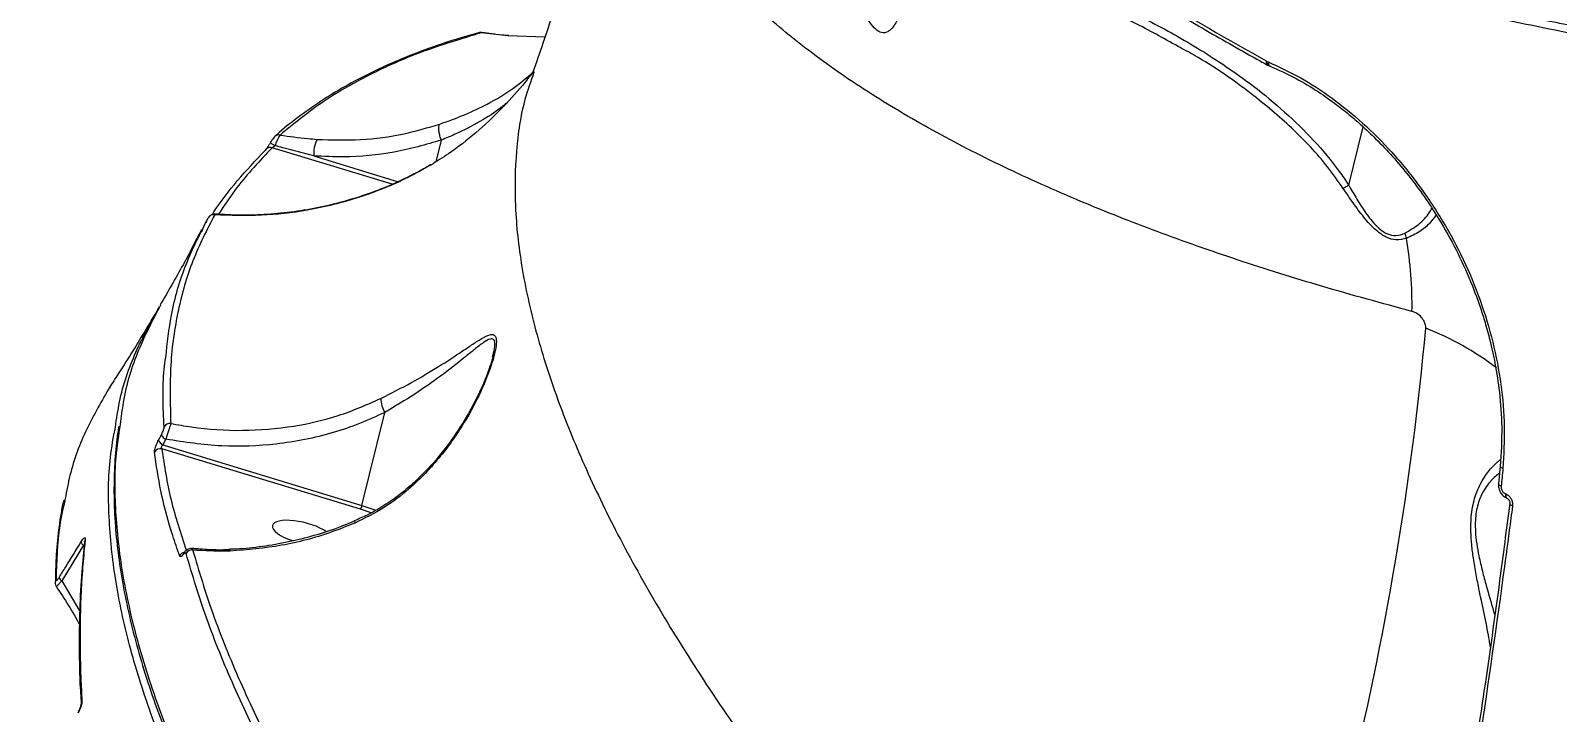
# Model space of a CAD drawing. Header units: millimetres. Extents: x -7245 to 6306, y -6696 to 5973.
# Drawn here: x 2051.2 to 2284.6, y -2028.7 to -1924.4 of the extents above; entities that cross this region are included whole.
import ezdxf

# ---------------------------------------------------------------- set-up
doc = ezdxf.new("R2010")
doc.units = ezdxf.units.MM
for name, color, linetype in [('DIKOM_ОБЪЕКТ', 7, 'Continuous'), ('DIKOM_РАЗМЕР_ЗОНА', 7, 'Continuous'), ('DIKOM_РАЗМЕР_ОБЪЕКТА', 7, 'Continuous')]:
    doc.layers.add(name, color=color, linetype=linetype)
doc.styles.add('style1', font='arial.ttf', dxfattribs={"width": 0.8})
doc.dimstyles.new('1-50', dxfattribs={"dimtxt": 300, "dimasz": 200, "dimexe": 100, "dimexo": 0, "dimgap": 100, "dimtad": 1, "dimtxsty": 'style1', "dimcen": 200, "dimclrd": 7, "dimclre": 7, "dimclrt": 7, "dimadec": 1, "dimazin": 2, "dimtfac": 1, "dimtmove": 0, "dimatfit": 2, "dimfxl": 0, "dimlwd": 25, "dimlwe": 18, "dimarcsym": 0})

# ---------------------------------------------------------------- blocks, each defined once
blk = doc.blocks.new('*D10')
at = {"layer": 'Defpoints', "color": 0, "transparency": 16777216}
for p in [(-4365.71, 2792.53), (4306.16, 475.6), (4306.16, -5965.27)]:
    blk.add_point(p, dxfattribs=at)
at = {"layer": 'DIKOM_РАЗМЕР_ОБЪЕКТА', "color": 7, "lineweight": 18, "transparency": 16777216}
for p, q in [((-4365.71, 2792.53), (-4365.71, -6065.27)), ((4306.16, 475.6), (4306.16, -6065.27))]:
    blk.add_line(p, q, dxfattribs=at)
at = {"layer": 'DIKOM_РАЗМЕР_ОБЪЕКТА', "color": 7, "lineweight": 25, "transparency": 16777216}
blk.add_line((-4165.71, -5965.27), (4106.16, -5965.27), dxfattribs=at)
at = {"layer": 'DIKOM_РАЗМЕР_ОБЪЕКТА', "color": 7, "transparency": 16777216}
for points in [[(-4165.71, -5931.93), (-4165.71, -5998.6), (-4365.71, -5965.27)], [(4106.16, -5931.93), (4106.16, -5998.6), (4306.16, -5965.27)]]:
    blk.add_solid(points, dxfattribs=at)
at = {"layer": 'DIKOM_РАЗМЕР_ОБЪЕКТА', "color": 7, "transparency": 16777216, "insert": (-85.78, -5712.1), "char_height": 300, "attachment_point": 5, "style": 'style1'}
blk.add_mtext('8650', dxfattribs=at)
blk = doc.blocks.new('*D12')
at = {"layer": 'Defpoints', "color": 0, "transparency": 16777216}
for p in [(-5865.71, 123.34), (6306.18, -91.92), (6306.18, -6596.14)]:
    blk.add_point(p, dxfattribs=at)
at = {"layer": 'DIKOM_РАЗМЕР_ЗОНА', "color": 7, "lineweight": 18, "transparency": 16777216}
for p, q in [((-5865.71, 123.34), (-5865.71, -6696.14)), ((6306.18, -91.92), (6306.18, -6696.14))]:
    blk.add_line(p, q, dxfattribs=at)
at = {"layer": 'DIKOM_РАЗМЕР_ЗОНА', "color": 7, "lineweight": 25, "transparency": 16777216}
blk.add_line((-5665.71, -6596.14), (6106.18, -6596.14), dxfattribs=at)
at = {"layer": 'DIKOM_РАЗМЕР_ЗОНА', "color": 7, "transparency": 16777216}
for points in [[(-5665.71, -6562.81), (-5665.71, -6629.48), (-5865.71, -6596.14)], [(6106.18, -6562.81), (6106.18, -6629.48), (6306.18, -6596.14)]]:
    blk.add_solid(points, dxfattribs=at)
at = {"layer": 'DIKOM_РАЗМЕР_ЗОНА', "color": 7, "transparency": 16777216, "insert": (-71.19, -6342.97), "char_height": 300, "attachment_point": 5, "style": 'style1'}
blk.add_mtext('12150', dxfattribs=at)

msp = doc.modelspace()

# ---------------------------------------------------------------- linework, layer by layer
at = {"layer": 'DIKOM_ОБЪЕКТ', "color": 7, "linetype": 'Continuous', "lineweight": 15}
for p, q in [((2124.169, -1925.196), (2120.114, -1924.76)), ((2122.198, -1924.985), (2120.177, -1924.711)), ((2124.306, -1925.158), (2122.779, -1925.047)), ((2129.828, -1925.444), (2124.169, -1925.196)), ((2240.107, -1929.067), (2240.142, -1929.086)), ((2240.142, -1929.086), (2240.401, -1929.215)), ((2240.308, -1929.682), (2240.334, -1929.697)), ((2128.198, -1930.732), (2128.166, -1930.829)), ((2252.695, -1948.047), (2254.894, -1939.118)), ((2113.208, -1944.465), (2114.019, -1941.172)), ((2106.5, -1947.92), (2088.154, -1942.33)), ((2094.511, -1943.592), (2107.407, -1947.521)), ((2077.251, -1955.272), (2077.603, -1954.69)), ((2078.094, -1953.627), (2078.013, -1953.781)), ((2121.836, -1974.278), (2121.958, -1973.811)), ((2101.871, -1997.009), (2105.371, -1982.797)), ((2070.781, -1987.043), (2071.227, -1986.213)), ((2101.643, -1997.615), (2071.286, -1988.365)), ((2071.895, -1986.908), (2071.448, -1987.74)), ((2071.448, -1987.74), (2101.871, -1997.009)), ((2275.863, -1991.032), (2275.605, -1993.743)), ((2276.687, -1995.249), (2276.709, -1995.258)), ((2103.274, -1998.147), (2101.643, -1997.615)), ((2101.871, -1997.009), (2104.016, -1997.723)), ((2059.319, -2003.121), (2055.972, -2008.551)), ((2081.649, -2003.802), (2081.653, -2003.802)), ((2055.972, -2008.551), (2058.721, -2013.157))]:
    msp.add_line(p, q, dxfattribs=at)
at = {"layer": 'DIKOM_ОБЪЕКТ', "color": 7, "linetype": 'Continuous', "lineweight": 15, "flags": 128}
for points in [[(2088.581, -1942.011), (2088.421, -1941.92), (2088.27, -1941.836), (2088.135, -1941.762), (2088.02, -1941.702), (2087.93, -1941.657), (2087.868, -1941.629), (2087.836, -1941.62), (2087.835, -1941.628)], [(2087.222, -1942.532), (2087.155, -1942.609), (2087.071, -1942.739)], [(2276.266, -1991.359), (2276.235, -1991.699), (2276.203, -1992.038), (2276.171, -1992.377), (2276.139, -1992.716), (2276.106, -1993.055), (2276.074, -1993.395), (2276.041, -1993.734), (2276.008, -1994.073)], [(2276.008, -1994.073), (2275.882, -1994.023), (2275.776, -1993.967), (2275.694, -1993.909), (2275.638, -1993.848), (2275.609, -1993.786), (2275.605, -1993.743)], [(2276.687, -1995.249), (2276.677, -1995.405), (2276.684, -1995.55), (2276.709, -1995.678), (2276.752, -1995.786), (2276.81, -1995.872), (2276.882, -1995.932), (2276.924, -1995.952)], [(2276.709, -1995.258), (2276.698, -1995.414), (2276.706, -1995.558), (2276.731, -1995.686), (2276.773, -1995.795), (2276.831, -1995.88), (2276.904, -1995.94), (2276.95, -1995.962)], [(2276.924, -1995.952), (2276.966, -1995.964), (2276.989, -1995.968)], [(2277.326, -1996.77), (2277.326, -1996.767), (2277.327, -1996.755)], [(2277.731, -1997.119), (2277.589, -1997.056), (2277.474, -1996.986), (2277.39, -1996.913), (2277.34, -1996.839), (2277.326, -1996.77)], [(2100.775, -1999.493), (2100.774, -1999.565), (2100.806, -1999.714)], [(2100.782, -1999.484), (2100.776, -1999.491), (2100.775, -1999.493)]]:
    msp.add_lwpolyline(points, dxfattribs=at)
at = {"layer": 'DIKOM_ОБЪЕКТ', "color": 7, "linetype": 'Continuous', "lineweight": 15}
for centre, radius, start, end in [((2119.898, -1925.569), 0.837, 75.05326, 104.56221), ((2240.661, -1929.227), 0.576, 163.80918, 231.62915), ((2240.677, -1929.255), 0.56, 162.48489, 231.24443), ((2089.176, -1941.282), 0.915, 78.17241, 131.05522), ((2099.527, -1943.24), 5.028, 154.14823, 184.00744), ((2087.85, -1943.177), 0.9, 70.25833, 134.22132), ((2079.201, -1953.511), 0.942, 79.71028, 151.46643), ((2078.013, -1955.677), 0.862, 129.244, 149.91255), ((2263.764, -1955.007), 2.525, 189.07687, 207.81929), ((2201.488, -1966.298), 60.889, 359.00176, 9.56001), ((1785.536, -1925.673), 480.993, 337.61085, 354.71944), ((2249.648, -2008.921), 41.71, 52.10639, 69.15897), ((2108.381, -1980.8), 3.612, 177.81282, 213.55924), ((2072.537, -1985.513), 1.03, 84.136, 150.91762), ((2071.074, -1989.381), 1.038, 78.21987, 150.97096), ((2071.909, -1986.631), 1.2, 200.03152, 247.43532), ((2072.349, -1985.803), 1.195, 200.09175, 247.67343), ((2099.727, -1996.55), 2.193, 330.94244, 347.90592), ((2060.238, -2002.654), 0.783, 146.78723, 174.76885), ((2059.817, -2002.309), 0.953, 199.42428, 238.4847), ((2074.942, -2005.223), 1.064, 101.03704, 152.21529), ((2075.016, -2004.531), 0.441, 143.19399, 177.72317), ((2075.925, -2004.908), 1.08, 86.732, 150.75737), ((2081.471, -2003.984), 0.258, 354.50081, 45.04083), ((2055.862, -2008.841), 0.872, 147.20309, 180.35557), ((2056.49, -2007.743), 0.96, 198.29399, 237.33648), ((2059.673, -2027.304), 0.742, 144.27378, 183.47361)]:
    msp.add_arc(centre, radius, start, end, dxfattribs=at)
for start_param, end_param in [(3.1529477, 4.4867781), (0.7089965, 3.1529477)]:
    msp.add_ellipse((2092.739, -2001.204), major_axis=(4.535, -1.115), ratio=0.3407224, start_param=start_param, end_param=end_param, dxfattribs=at)
for points, knots in [([(2291.045, -1925.732), (2287.293, -1924.987), (2277.184, -1922.98), (2261.337, -1919.384), (2243.762, -1914.867), (2226.904, -1909.934), (2210.843, -1904.592), (2195.656, -1898.849), (2181.678, -1892.832), (2168.929, -1886.568), (2157.401, -1880.088), (2146.905, -1873.288), (2137.523, -1866.177), (2129.327, -1858.772), (2122.446, -1851.24), (2117.064, -1843.594), (2113.923, -1838.391), (2112.922, -1835.688), (2112.888, -1835.594)], [0, 0, 0, 0, 0.0398747, 0.1074223, 0.1750223, 0.2425698, 0.3120802, 0.3816463, 0.4511557, 0.5187036, 0.5863039, 0.653851, 0.7233608, 0.7929278, 0.8624366, 0.9299843, 0.9975828, 1, 1, 1, 1]), ([(2187.884, -1893.634), (2190.605, -1894.787), (2197.936, -1897.893), (2210.73, -1902.696), (2226.46, -1907.944), (2243.288, -1912.889), (2261.183, -1917.504), (2280.113, -1921.765), (2299.659, -1925.579), (2319.739, -1928.94), (2340.263, -1931.86), (2361.565, -1934.383), (2383.603, -1936.484), (2406.317, -1938.146), (2429.206, -1939.332), (2452.189, -1940.048), (2475.181, -1940.312), (2498.558, -1940.13), (2522.254, -1939.48), (2546.191, -1938.355), (2569.843, -1936.779), (2593.136, -1934.769), (2616.005, -1932.349), (2638.821, -1929.48), (2661.503, -1926.152), (2683.965, -1922.367), (2705.714, -1918.209), (2726.691, -1913.697), (2746.858, -1908.866), (2766.541, -1903.634), (2785.652, -1898.005), (2804.106, -1891.987), (2820.762, -1885.978), (2835.721, -1880.05), (2849.112, -1874.26), (2861.799, -1868.263), (2873.737, -1862.075), (2884.802, -1855.76), (2894.94, -1849.354), (2903.251, -1843.555), (2907.978, -1839.85), (2909.902, -1838.341)], [0, 0, 0, 0, 0.0156521, 0.0421679, 0.0687046, 0.0952203, 0.1225064, 0.1498146, 0.1771008, 0.2036167, 0.230153, 0.2566689, 0.283955, 0.3112633, 0.3385494, 0.3650651, 0.3916015, 0.4181173, 0.4454034, 0.4727117, 0.4999978, 0.5265136, 0.5530499, 0.5795657, 0.6068518, 0.6341602, 0.6614461, 0.6879621, 0.7144983, 0.7410143, 0.7683, 0.7956083, 0.8228942, 0.8459725, 0.8690777, 0.8921829, 0.9155068, 0.9388307, 0.961564, 0.984349, 1, 1, 1, 1]), ([(2140.779, -1881.638), (2140.397, -1883.832), (2139.452, -1889.266), (2137.586, -1897.869), (2135.237, -1907.452), (2132.552, -1916.952), (2130.142, -1924.728), (2128.513, -1929.303), (2127.991, -1930.769)], [0, 0, 0, 0, 0.1315869, 0.3258761, 0.520239, 0.7145024, 0.9085425, 1, 1, 1, 1]), ([(2262.367, -1967.359), (2257.776, -1966.109), (2248.593, -1963.608), (2235.634, -1959.524), (2223.311, -1955.199), (2211.314, -1950.456), (2199.8, -1945.294), (2188.914, -1939.697), (2178.974, -1933.789), (2170.058, -1927.577), (2162.231, -1921.07), (2155.737, -1914.477), (2150.535, -1907.827), (2146.538, -1901.154), (2143.682, -1894.266), (2142.008, -1887.907), (2141.826, -1883.781), (2141.752, -1882.082)], [0, 0, 0, 0, 0.0626722, 0.1253442, 0.1886406, 0.2519371, 0.3219098, 0.3919357, 0.4619083, 0.5339426, 0.6060365, 0.6780709, 0.7458413, 0.8136638, 0.8814346, 0.9511598, 1, 1, 1, 1]), ([(2188.322, -1894.307), (2189.28, -1894.727), (2192.502, -1896.139), (2198.257, -1898.464), (2205.557, -1901.277), (2213.092, -1903.995), (2220.825, -1906.62), (2228.763, -1909.152), (2236.906, -1911.591), (2245.259, -1913.939), (2253.822, -1916.197), (2262.599, -1918.367), (2271.591, -1920.447), (2280.802, -1922.438), (2290.236, -1924.342), (2299.883, -1926.156), (2309.71, -1927.874), (2319.678, -1929.489), (2329.76, -1930.995), (2339.953, -1932.394), (2350.26, -1933.686), (2360.685, -1934.872), (2371.231, -1935.952), (2381.899, -1936.928), (2392.699, -1937.791), (2401.052, -1938.395), (2405.833, -1938.675), (2406.94, -1938.74)], [0, 0, 0, 0, 0.0180259, 0.0606416, 0.1032642, 0.1456531, 0.1878463, 0.2298906, 0.271835, 0.3137261, 0.3556143, 0.3975352, 0.4395324, 0.4816529, 0.5239444, 0.5664547, 0.6090534, 0.651481, 0.6936991, 0.7357549, 0.7776978, 0.8195754, 0.8614351, 0.9033212, 0.9452698, 0.9873285, 1, 1, 1, 1]), ([(2195.834, -1901.953), (2196.24, -1902.228), (2198.271, -1903.605), (2203.636, -1907.177), (2212.168, -1912.648), (2224.718, -1920.343), (2234.298, -1925.774), (2240.107, -1929.067)], [0, 0, 0, 0, 0.0299916, 0.1499536, 0.390071, 0.6301885, 1, 1, 1, 1]), ([(2196.087, -1902.541), (2196.756, -1903.002), (2199.804, -1905.1), (2205.457, -1908.806), (2213.039, -1913.648), (2220.831, -1918.439), (2228.831, -1923.183), (2235.32, -1926.931), (2239.215, -1929.082), (2240.301, -1929.682)], [0, 0, 0, 0, 0.0500611, 0.2279648, 0.4049271, 0.581155, 0.7568381, 0.9321713, 1, 1, 1, 1]), ([(2179.878, -1907.373), (2180.187, -1907.686), (2181.256, -1908.77), (2182.726, -1910.978), (2184.111, -1913.982), (2184.715, -1917.285), (2184.547, -1920.488), (2183.815, -1922.776), (2182.944, -1924.067), (2182.246, -1924.674), (2181.398, -1924.859), (2180.419, -1924.33), (2179.312, -1922.969), (2178.117, -1920.764), (2176.817, -1918.025), (2175.333, -1914.871), (2173.61, -1911.37), (2172.228, -1908.922), (2171.532, -1907.69)], [0, 0, 0, 0, 0.0282264, 0.0975061, 0.1967265, 0.2986628, 0.4033258, 0.510107, 0.5481896, 0.5867512, 0.6290894, 0.6639369, 0.6988344, 0.7504479, 0.8031233, 0.8569711, 0.9279809, 1, 1, 1, 1]), ([(2195.682, -1912.929), (2197.389, -1913.399), (2202.019, -1914.677), (2209.472, -1917.237), (2217.944, -1920.773), (2226.147, -1924.945), (2232.857, -1929.072), (2238.433, -1933.08), (2242.972, -1936.812), (2247.404, -1941.145), (2250.607, -1944.956), (2252.223, -1947.349), (2252.695, -1948.047)], [0, 0, 0, 0, 0.0783348, 0.2125934, 0.3472675, 0.4817941, 0.615852, 0.6916661, 0.7820751, 0.8726213, 0.9628156, 1, 1, 1, 1]), ([(2226.627, -1926.856), (2224.4, -1925.603), (2219.125, -1922.635), (2211.066, -1919.244), (2202.733, -1916.221), (2197.562, -1914.784), (2194.976, -1914.065)], [0, 0, 0, 0, 0.222474, 0.5269176, 0.763456, 1, 1, 1, 1]), ([(2119.717, -1924.785), (2118.748, -1925.047), (2116.095, -1925.764), (2112.027, -1927.139), (2107.499, -1928.889), (2103.242, -1930.825), (2099.247, -1932.935), (2095.505, -1935.219), (2092.046, -1937.697), (2089.753, -1939.492), (2088.691, -1940.504), (2088.614, -1940.578)], [0, 0, 0, 0, 0.0755393, 0.2067617, 0.3378644, 0.4685747, 0.5987926, 0.7289073, 0.859266, 0.9897503, 1, 1, 1, 1]), ([(2120.114, -1924.76), (2117.041, -1925.687), (2110.893, -1927.541), (2102.795, -1931.168), (2095.471, -1935.361), (2091.4, -1938.711), (2089.364, -1940.386)], [0, 0, 0, 0, 0.2486147, 0.4972307, 0.748615, 1, 1, 1, 1]), ([(2120.174, -1924.735), (2120.104, -1924.725), (2119.935, -1924.699), (2119.78, -1924.74), (2119.69, -1924.763)], [0, 0, 0, 0, 0.4144335, 1, 1, 1, 1]), ([(2120.173, -1924.739), (2120.17, -1924.733), (2120.161, -1924.714), (2120.134, -1924.741), (2120.114, -1924.76)], [0, 0, 0, 0, 0.2900863, 1, 1, 1, 1]), ([(2292.262, -1925.789), (2292.355, -1928.014), (2292.622, -1934.474), (2292.823, -1945.167), (2292.764, -1957.863), (2292.385, -1970.546), (2291.692, -1983.21), (2290.685, -1995.846), (2289.364, -2008.45), (2287.73, -2021.012), (2285.783, -2033.528), (2283.526, -2045.989), (2280.958, -2058.39), (2278.082, -2070.723), (2274.898, -2082.982), (2271.41, -2095.16), (2267.617, -2107.25), (2263.524, -2119.247), (2259.132, -2131.142), (2254.442, -2142.93), (2249.459, -2154.605), (2244.184, -2166.16), (2238.622, -2177.589), (2232.77, -2188.884), (2227.638, -2198.244), (2224.42, -2203.817), (2223.326, -2205.712)], [0, 0, 0, 0, 0.0228187, 0.0662174, 0.1096181, 0.1530185, 0.19642, 0.2398199, 0.2832215, 0.3266219, 0.3700228, 0.4134234, 0.4568244, 0.5002255, 0.5436253, 0.5870281, 0.6304278, 0.6738292, 0.7172291, 0.7606304, 0.8040318, 0.8474322, 0.8908334, 0.9342341, 0.9776334, 1, 1, 1, 1]), ([(2251.824, -1948.492), (2251.059, -1947.407), (2248.745, -1944.13), (2244.092, -1939.212), (2237.25, -1933.517), (2231.379, -1929.375), (2227.463, -1927.299), (2226.627, -1926.856)], [0, 0, 0, 0, 0.1193382, 0.3606504, 0.6023335, 0.9151069, 1, 1, 1, 1]), ([(2240.233, -1929.636), (2240.307, -1929.682), (2240.479, -1929.79), (2240.671, -1929.845), (2240.78, -1929.877)], [0, 0, 0, 0, 0.4295125, 1, 1, 1, 1]), ([(2240.401, -1929.215), (2242.038, -1929.963), (2245.312, -1931.457), (2250.171, -1934.642), (2254.875, -1938.462), (2259.333, -1942.93), (2263.45, -1947.959), (2267.132, -1953.473), (2270.303, -1959.384), (2272.889, -1965.603), (2274.829, -1972.018), (2276.065, -1978.52), (2276.633, -1985.027), (2276.388, -1989.248), (2276.266, -1991.359)], [0, 0, 0, 0, 0.0836184, 0.1671644, 0.2504161, 0.3338534, 0.4173023, 0.5004905, 0.5837395, 0.6671414, 0.7504613, 0.8333984, 0.9166305, 1, 1, 1, 1]), ([(2240.401, -1929.215), (2240.403, -1929.306), (2240.408, -1929.494), (2240.485, -1929.704), (2240.575, -1929.78), (2240.612, -1929.811)], [0, 0, 0, 0, 0.3583002, 0.7351061, 1, 1, 1, 1]), ([(2240.603, -1929.818), (2241.951, -1930.422), (2244.45, -1931.541), (2247.877, -1933.616), (2250.659, -1935.57), (2252.878, -1937.333), (2254.758, -1938.968), (2257.709, -1941.748), (2261.692, -1946.149), (2265.766, -1951.89), (2268.857, -1957.306), (2271.088, -1962.05), (2272.583, -1965.989), (2273.597, -1969.185), (2274.369, -1972.003), (2275.156, -1975.565), (2275.823, -1980.008), (2276.211, -1985.324), (2275.988, -1989.062), (2275.868, -1991.078)], [0, 0, 0, 0, 0.0700914, 0.1299172, 0.1789135, 0.2174748, 0.249555, 0.282181, 0.3829618, 0.4841509, 0.5522251, 0.6193401, 0.6817652, 0.7110186, 0.7462551, 0.7926589, 0.8501672, 0.9192041, 1, 1, 1, 1]), ([(2240.612, -1929.811), (2240.625, -1929.828), (2240.656, -1929.865), (2240.7, -1929.872), (2240.725, -1929.876)], [0, 0, 0, 0, 0.4507395, 1, 1, 1, 1]), ([(2127.96, -1930.823), (2127.453, -1931.479), (2125.974, -1933.392), (2123.087, -1936.561), (2119.325, -1940.108), (2115.702, -1942.938), (2113.301, -1944.423), (2112.399, -1944.981)], [0, 0, 0, 0, 0.1239887, 0.3612056, 0.6039525, 0.8512135, 1, 1, 1, 1]), ([(2113.772, -1938.714), (2115.057, -1938.252), (2117.666, -1937.315), (2121.454, -1935.495), (2125.059, -1933.321), (2127.018, -1931.629), (2127.977, -1930.8)], [0, 0, 0, 0, 0.2104175, 0.4272954, 0.7194202, 1, 1, 1, 1]), ([(2128.166, -1930.829), (2127.673, -1932.189), (2126.322, -1935.918), (2125.338, -1942.741), (2125.135, -1951.255), (2126.133, -1960.455), (2128.234, -1970.073), (2131.369, -1980.005), (2135.436, -1990.172), (2140.536, -2000.85), (2146.693, -2012.017), (2153.91, -2023.645), (2161.978, -2035.4), (2170.826, -2047.228), (2180.373, -2059.078), (2190.818, -2071.209), (2202.182, -2083.589), (2214.381, -2096.181), (2223.144, -2104.625), (2227.524, -2108.845)], [0, 0, 0, 0, 0.0356825, 0.0978168, 0.1599511, 0.2229776, 0.2860051, 0.3452, 0.4044429, 0.4636397, 0.5245617, 0.5855324, 0.6464551, 0.7045807, 0.7627482, 0.8208745, 0.8805673, 0.9403059, 1, 1, 1, 1]), ([(2128.075, -1930.637), (2128.077, -1930.633), (2128.089, -1930.6), (2128.017, -1930.755), (2127.981, -1930.799), (2127.962, -1930.824)], [0, 0, 0, 0, 0.0545697, 0.4772334, 1, 1, 1, 1]), ([(2123.957, -1935.504), (2123.683, -1935.743), (2122.544, -1936.739), (2119.921, -1938.348), (2116.808, -1940.005), (2114.738, -1940.862), (2114.019, -1941.165), (2114.018, -1941.165)], [0, 0, 0, 0, 0.1110944, 0.4625628, 0.8219407, 0.9998129, 1, 1, 1, 1]), ([(2095.002, -1941.048), (2097.225, -1941.118), (2101.712, -1941.261), (2108.033, -1940.415), (2111.962, -1939.25), (2113.772, -1938.714)], [0, 0, 0, 0, 0.3460043, 0.6987416, 1, 1, 1, 1]), ([(2114.018, -1941.165), (2113.939, -1940.955), (2113.78, -1940.535), (2113.635, -1939.89), (2113.582, -1939.325), (2113.628, -1938.943), (2113.71, -1938.774), (2113.761, -1938.724), (2113.772, -1938.714)], [0, 0, 0, 0, 0.2045936, 0.4091303, 0.6138074, 0.8184263, 0.9603451, 1, 1, 1, 1]), ([(2087.785, -1941.694), (2087.743, -1941.767), (2087.624, -1941.968), (2087.446, -1942.237), (2087.304, -1942.436), (2087.226, -1942.528), (2087.224, -1942.531), (2087.223, -1942.532)], [0, 0, 0, 0, 0.1700443, 0.4753843, 0.7247896, 0.8881868, 1, 1, 1, 1]), ([(2088.573, -1940.594), (2088.531, -1940.635), (2088.402, -1940.76), (2088.224, -1941), (2088.008, -1941.321), (2087.877, -1941.548), (2087.834, -1941.623)], [0, 0, 0, 0, 0.1552122, 0.4656154, 0.8252082, 1, 1, 1, 1]), ([(2089.364, -1940.386), (2089.309, -1940.461), (2089.198, -1940.611), (2088.969, -1941.07), (2088.756, -1941.561), (2088.628, -1941.891), (2088.581, -1942.011)], [0, 0, 0, 0, 0.2784055, 0.5566823, 0.8378702, 1, 1, 1, 1]), ([(2089.364, -1940.386), (2090.771, -1940.592), (2092.655, -1940.868), (2094.528, -1941.012), (2095.002, -1941.048)], [0, 0, 0, 0, 0.746823, 1, 1, 1, 1]), ([(2114.019, -1941.172), (2111.628, -1941.857), (2106.788, -1943.243), (2100.159, -1943.845), (2096.033, -1943.66), (2094.511, -1943.592)], [0, 0, 0, 0, 0.3814234, 0.7719486, 1, 1, 1, 1]), ([(2114.018, -1941.165), (2114.019, -1941.166), (2114.019, -1941.169), (2114.019, -1941.171), (2114.019, -1941.172)], [0, 0, 0, 0, 0.5326521, 1, 1, 1, 1]), ([(2079.005, -1952.522), (2079.085, -1952.398), (2080.224, -1950.632), (2082.766, -1947.322), (2085.636, -1944.267), (2087.071, -1942.739)], [0, 0, 0, 0, 0.0364786, 0.5178861, 1, 1, 1, 1]), ([(2088.154, -1942.33), (2086.256, -1944.33), (2083.147, -1947.607), (2080.851, -1951.134), (2079.957, -1952.508)], [0, 0, 0, 0, 0.6104489, 1, 1, 1, 1]), ([(2088.581, -1942.011), (2088.561, -1942.028), (2088.489, -1942.085), (2088.369, -1942.176), (2088.237, -1942.273), (2088.181, -1942.311), (2088.154, -1942.33)], [0, 0, 0, 0, 0.1262738, 0.4363787, 0.7260623, 1, 1, 1, 1]), ([(2094.511, -1943.592), (2092.94, -1943.184), (2090.962, -1942.67), (2088.988, -1942.124), (2088.581, -1942.011)], [0, 0, 0, 0, 0.7939485, 1, 1, 1, 1]), ([(2109.816, -1946.341), (2108.894, -1946.808), (2106.778, -1947.88), (2103.307, -1949.253), (2099.455, -1950.505), (2095.506, -1951.471), (2091.49, -1952.164), (2087.432, -1952.568), (2083.373, -1952.707), (2080.688, -1952.557), (2079.357, -1952.483)], [0, 0, 0, 0, 0.0989102, 0.2266932, 0.355187, 0.4842261, 0.6129515, 0.742492, 0.8723691, 1, 1, 1, 1]), ([(2112.399, -1944.981), (2111.24, -1945.627), (2107.759, -1947.57), (2101.468, -1950.091), (2093.909, -1951.963), (2086.457, -1952.845), (2081.746, -1952.672), (2079.369, -1952.584)], [0, 0, 0, 0, 0.1161155, 0.3488629, 0.5873468, 0.7918636, 1, 1, 1, 1]), ([(2112.397, -1944.909), (2111.809, -1945.272), (2110.973, -1945.789), (2110.081, -1946.214), (2109.816, -1946.341)], [0, 0, 0, 0, 0.7027885, 1, 1, 1, 1]), ([(2251.824, -1948.492), (2251.843, -1948.484), (2251.953, -1948.441), (2252.22, -1948.319), (2252.524, -1948.148), (2252.691, -1948.054)], [0, 0, 0, 0, 0.0844875, 0.5005618, 1, 1, 1, 1]), ([(2261.531, -1956.185), (2261.014, -1956.312), (2260.073, -1956.541), (2258.445, -1956.114), (2256.71, -1954.922), (2255.011, -1953.022), (2253.352, -1950.759), (2252.337, -1949.252), (2251.824, -1948.492)], [0, 0, 0, 0, 0.1672595, 0.3043351, 0.441681, 0.6370273, 0.8167305, 1, 1, 1, 1]), ([(2252.695, -1948.047), (2252.695, -1948.049), (2252.694, -1948.051), (2252.692, -1948.053), (2252.691, -1948.054), (2252.691, -1948.054)], [0, 0, 0, 0, 0.4626431, 0.8271156, 1, 1, 1, 1]), ([(2252.691, -1948.054), (2252.691, -1948.056), (2252.786, -1948.222), (2253.309, -1949.11), (2254.265, -1950.74), (2255.667, -1952.85), (2257.116, -1954.59), (2258.609, -1955.606), (2260.026, -1955.869), (2260.826, -1955.571), (2261.271, -1955.405)], [0, 0, 0, 0, 0.0002775, 0.0414498, 0.2242925, 0.4065662, 0.5849875, 0.7124843, 0.8404601, 1, 1, 1, 1]), ([(2071.882, -1974.408), (2072.121, -1972.225), (2072.669, -1967.221), (2074.785, -1960.063), (2077.177, -1955.395), (2078.374, -1953.061)], [0, 0, 0, 0, 0.279072, 0.6395358, 1, 1, 1, 1]), ([(2079.369, -1952.584), (2078.18, -1954.882), (2075.801, -1959.476), (2073.629, -1967.191), (2072.411, -1975.454), (2072.565, -1981.477), (2072.642, -1984.488)], [0, 0, 0, 0, 0.2484775, 0.4969512, 0.7484765, 1, 1, 1, 1]), ([(2079.358, -1952.493), (2079.324, -1952.487), (2079.202, -1952.466), (2079.001, -1952.514), (2078.791, -1952.603), (2078.636, -1952.715), (2078.533, -1952.82), (2078.472, -1952.901), (2078.441, -1952.947), (2078.415, -1952.988), (2078.398, -1953.017), (2078.379, -1953.051), (2078.373, -1953.062)], [0, 0, 0, 0, 0.0745201, 0.2686466, 0.4326252, 0.5698912, 0.6792925, 0.7539483, 0.7997145, 0.8489692, 0.953747, 1, 1, 1, 1]), ([(2079.356, -1952.508), (2079.364, -1952.501), (2079.38, -1952.485), (2079.373, -1952.549), (2079.369, -1952.584)], [0, 0, 0, 0, 0.439765, 1, 1, 1, 1]), ([(2261.271, -1955.405), (2262.008, -1954.964), (2263.484, -1954.08), (2264.81, -1952.682), (2265.267, -1951.845), (2265.387, -1951.625)], [0, 0, 0, 0, 0.4239861, 0.8492171, 1, 1, 1, 1]), ([(2266.062, -1952.579), (2265.77, -1953.005), (2265.146, -1953.917), (2263.618, -1955.207), (2262.231, -1955.857), (2261.531, -1956.185)], [0, 0, 0, 0, 0.303571, 0.648835, 1, 1, 1, 1]), ([(2077.327, -1954.896), (2076.406, -1956.673), (2074.411, -1960.528), (2072.216, -1964.321), (2071.033, -1966.364)], [0, 0, 0, 0, 0.4612302, 1, 1, 1, 1]), ([(2077.275, -1955.23), (2077.269, -1955.24), (2077.25, -1955.273), (2077.244, -1955.281), (2077.261, -1955.256), (2077.287, -1955.22), (2077.334, -1955.16), (2077.383, -1955.119), (2077.411, -1955.096)], [0, 0, 0, 0, 0.1487111, 0.4885374, 0.6007836, 0.696515, 0.8294938, 1, 1, 1, 1]), ([(2064.182, -1985.068), (2064.37, -1983.766), (2064.959, -1979.693), (2067.115, -1973.485), (2069.655, -1968.919), (2070.921, -1966.642)], [0, 0, 0, 0, 0.1904745, 0.5964239, 1, 1, 1, 1]), ([(2071.079, -1966.389), (2069.898, -1968.658), (2067.47, -1973.32), (2065.536, -1979.484), (2065.059, -1983.507), (2064.925, -1984.64)], [0, 0, 0, 0, 0.4050544, 0.832435, 1, 1, 1, 1]), ([(2264.488, -1969.94), (2264.49, -1969.842), (2264.494, -1969.638), (2264.395, -1969.223), (2264.179, -1968.752), (2263.732, -1968.135), (2263.252, -1967.746), (2262.747, -1967.479), (2262.519, -1967.407), (2262.367, -1967.359)], [0, 0, 0, 0, 0.0766977, 0.1604993, 0.3173788, 0.4660599, 0.7625151, 0.8428364, 1, 1, 1, 1]), ([(2070.231, -1967.759), (2069.895, -1968.328), (2068.066, -1971.434), (2065.76, -1975.212), (2063.71, -1978.3), (2063.249, -1978.994)], [0, 0, 0, 0, 0.1482728, 0.8086203, 1, 1, 1, 1]), ([(2104.771, -1980.662), (2106.339, -1979.864), (2109.519, -1978.245), (2113.651, -1975.787), (2116.706, -1973.784), (2118.861, -1972.318), (2120.357, -1971.366), (2121.516, -1970.804), (2122.223, -1970.933), (2122.464, -1971.682), (2122.366, -1972.84), (2122.067, -1974.181), (2121.388, -1976.438), (2120.033, -1979.777), (2117.532, -1984.505), (2114.662, -1988.652), (2111.621, -1992.105), (2108.763, -1994.817), (2105.231, -1997.545), (2102.296, -1998.983), (2100.806, -1999.714)], [0, 0, 0, 0, 0.0820688, 0.1664739, 0.2508336, 0.2942473, 0.3376043, 0.3839932, 0.4157907, 0.442848, 0.4698371, 0.4939841, 0.5187287, 0.588617, 0.6603872, 0.7589168, 0.8097117, 0.8604931, 0.9291616, 1, 1, 1, 1]), ([(2121.958, -1973.811), (2122.006, -1973.641), (2122.178, -1973.022), (2122.219, -1972.203), (2122.035, -1971.526), (2121.427, -1971.504), (2120.424, -1972.112), (2119.093, -1973.141), (2117, -1974.862), (2114.049, -1977.177), (2110.013, -1980.027), (2106.929, -1981.867), (2105.371, -1982.797)], [0, 0, 0, 0, 0.0190627, 0.0694745, 0.1194625, 0.1798771, 0.2608686, 0.3528577, 0.4450232, 0.6356678, 0.8157914, 1, 1, 1, 1]), ([(2071.637, -1985.012), (2071.487, -1981.995), (2071.305, -1978.325), (2071.795, -1974.999), (2071.882, -1974.408)], [0, 0, 0, 0, 0.8221609, 1, 1, 1, 1]), ([(2121.984, -1973.82), (2121.967, -1973.907), (2121.895, -1974.28), (2121.64, -1975.166), (2121.188, -1976.514), (2120.486, -1978.305), (2119.486, -1980.5), (2118.132, -1983.046), (2116.439, -1985.786), (2114.492, -1988.498), (2112.286, -1991.12), (2110.043, -1993.378), (2107.682, -1995.401), (2105.275, -1997.068), (2102.93, -1998.418), (2101.383, -1999.08), (2100.728, -1999.36)], [0, 0, 0, 0, 0.0111596, 0.0479125, 0.0929299, 0.1494769, 0.2257586, 0.3099978, 0.4025935, 0.5046418, 0.5970301, 0.6948101, 0.774101, 0.8587559, 0.9402073, 1, 1, 1, 1]), ([(2063.362, -1978.87), (2062.117, -1981.002), (2059.627, -1985.265), (2057.433, -1991.034), (2056.738, -1994.793), (2056.517, -1995.989)], [0, 0, 0, 0, 0.4053362, 0.8106703, 1, 1, 1, 1]), ([(2072.642, -1984.488), (2073.695, -1984.678), (2077.329, -1985.335), (2083.669, -1985.732), (2091.213, -1985.097), (2098.367, -1983.467), (2102.622, -1981.604), (2104.771, -1980.662)], [0, 0, 0, 0, 0.0953074, 0.3289428, 0.5680087, 0.7817907, 1, 1, 1, 1]), ([(2105.371, -1982.797), (2104.088, -1983.393), (2101.523, -1984.585), (2097.426, -1985.959), (2093.167, -1987.012), (2087.517, -1987.882), (2080.377, -1988.193), (2074.745, -1987.34), (2071.895, -1986.908)], [0, 0, 0, 0, 0.1264027, 0.2528127, 0.3829789, 0.5131464, 0.7535735, 1, 1, 1, 1]), ([(2130.377, -2121.875), (2128.092, -2119.288), (2121.938, -2112.318), (2112.693, -2101.124), (2102.916, -2088.393), (2094.078, -2075.824), (2086.233, -2063.465), (2079.438, -2051.367), (2073.84, -2039.796), (2069.431, -2028.778), (2066.181, -2018.331), (2064.017, -2008.275), (2063.067, -1998.7), (2063.086, -1990.904), (2063.897, -1986.588), (2064.182, -1985.068)], [0, 0, 0, 0, 0.0479971, 0.1293075, 0.21068, 0.2919902, 0.3756629, 0.4594029, 0.5430744, 0.6243841, 0.7057573, 0.7870667, 0.8707388, 0.9544786, 1, 1, 1, 1]), ([(2064.711, -1984.894), (2064.605, -1985.551), (2064.273, -1987.587), (2064.015, -1991.149), (2063.926, -1995.567), (2064.132, -2000.117), (2064.614, -2004.789), (2065.376, -2009.587), (2066.417, -2014.512), (2067.737, -2019.562), (2069.336, -2024.743), (2071.216, -2030.052), (2073.377, -2035.494), (2075.818, -2041.062), (2078.528, -2046.735), (2081.498, -2052.493), (2084.721, -2058.319), (2088.195, -2064.212), (2091.919, -2070.176), (2095.895, -2076.21), (2100.124, -2082.319), (2104.606, -2088.502), (2109.343, -2094.764), (2114.336, -2101.101), (2119.588, -2107.524), (2125.097, -2114.023), (2130.847, -2120.585), (2136.816, -2127.179), (2142.984, -2133.787), (2149.344, -2140.398), (2155.899, -2147.02), (2162.651, -2153.654), (2169.602, -2160.3), (2176.753, -2166.964), (2184.108, -2173.643), (2191.664, -2180.343), (2199.437, -2187.063), (2206.236, -2192.832), (2210.511, -2196.353), (2212.063, -2197.631)], [0, 0, 0, 0, 0.0131984, 0.0409536, 0.0686178, 0.0962202, 0.1237885, 0.1513503, 0.1789282, 0.206543, 0.2342218, 0.2619915, 0.2898818, 0.3179206, 0.3460167, 0.3739824, 0.4018109, 0.4295329, 0.4571822, 0.4847871, 0.5123802, 0.5399898, 0.5676412, 0.5953634, 0.6231904, 0.6511509, 0.6792177, 0.7072119, 0.7350499, 0.7627723, 0.7904119, 0.8179996, 0.8455659, 0.8731444, 0.9007551, 0.9284296, 0.9561995, 0.984097, 1, 1, 1, 1]), ([(2064.925, -1984.64), (2064.664, -1986.282), (2063.965, -1990.681), (2064.095, -1998.486), (2065.199, -2008.047), (2067.543, -2018.272), (2071.081, -2029.105), (2075.755, -2040.318), (2081.515, -2051.86), (2088.299, -2063.677), (2096.215, -2075.965), (2105.286, -2088.697), (2115.508, -2101.842), (2126.183, -2114.546), (2137.109, -2126.733), (2148.104, -2138.344), (2159.803, -2150.092), (2172.187, -2161.943), (2185.118, -2173.77), (2198.53, -2185.516), (2210.899, -2195.941), (2218.958, -2202.465), (2222.24, -2205.122)], [0, 0, 0, 0, 0.0323273, 0.0865593, 0.1407502, 0.1965143, 0.2523252, 0.3080903, 0.3622806, 0.416513, 0.4707035, 0.5264677, 0.5822781, 0.6380434, 0.6852062, 0.7324239, 0.7796426, 0.8273085, 0.874973, 0.9214388, 0.968009, 1, 1, 1, 1]), ([(2071.227, -1986.213), (2071.267, -1986.135), (2071.352, -1985.97), (2071.471, -1985.691), (2071.569, -1985.41), (2071.632, -1985.164), (2071.635, -1985.063), (2071.637, -1985.012)], [0, 0, 0, 0, 0.1796334, 0.3801324, 0.5812177, 0.7907666, 1, 1, 1, 1]), ([(2072.642, -1984.488), (2072.612, -1984.592), (2072.552, -1984.798), (2072.395, -1985.32), (2072.208, -1985.925), (2072.034, -1986.478), (2071.932, -1986.792), (2071.895, -1986.908)], [0, 0, 0, 0, 0.2193804, 0.4388106, 0.6560482, 0.8733359, 1, 1, 1, 1]), ([(2070.166, -1988.877), (2070.165, -1988.801), (2070.165, -1988.648), (2070.259, -1988.269), (2070.41, -1987.835), (2070.593, -1987.407), (2070.722, -1987.158), (2070.781, -1987.043)], [0, 0, 0, 0, 0.2132392, 0.4264099, 0.6306882, 0.8290035, 1, 1, 1, 1]), ([(2071.448, -1987.74), (2071.41, -1987.772), (2071.343, -1987.828), (2071.278, -1987.916), (2071.232, -1988.001), (2071.209, -1988.064), (2071.196, -1988.15), (2071.199, -1988.207), (2071.224, -1988.293), (2071.258, -1988.332), (2071.286, -1988.365)], [0, 0, 0, 0, 0.1790243, 0.3190015, 0.369067, 0.5162992, 0.5566812, 0.7164079, 0.7655605, 1, 1, 1, 1]), ([(2071.286, -1988.365), (2071.667, -1990.95), (2072.416, -1996.036), (2074.169, -2001.301), (2075.03, -2003.891)], [0, 0, 0, 0, 0.5082403, 1, 1, 1, 1]), ([(2074.001, -2004.727), (2073.908, -2004.468), (2073.442, -2003.171), (2072.356, -1999.843), (2071.014, -1994.789), (2070.449, -1990.849), (2070.166, -1988.877)], [0, 0, 0, 0, 0.0480623, 0.240316, 0.6198812, 1, 1, 1, 1]), ([(2274.341, -2018.609), (2274.297, -2018.307), (2274.099, -2016.951), (2273.503, -2014.073), (2272.783, -2010.64), (2272.171, -2007.596), (2271.77, -2005.267), (2271.487, -2003.047), (2271.324, -2000.648), (2271.439, -1997.926), (2272.01, -1995.558), (2272.729, -1993.877), (2273.602, -1992.384), (2274.704, -1991.008), (2275.511, -1990.326), (2275.906, -1989.992)], [0, 0, 0, 0, 0.0363859, 0.1633869, 0.2903204, 0.3607628, 0.4311191, 0.4862493, 0.5412657, 0.6227032, 0.7043345, 0.7592282, 0.8142407, 0.9090966, 1, 1, 1, 1]), ([(2275.761, -1992.11), (2275.664, -1992.173), (2275.118, -1992.53), (2274.282, -1993.381), (2273.362, -1994.66), (2272.624, -1996.115), (2272.057, -1998.242), (2272.007, -2000.719), (2272.249, -2002.899), (2272.619, -2004.936), (2273.128, -2007.088), (2273.883, -2009.889), (2274.561, -2012.182), (2274.943, -2013.563), (2275.016, -2013.825)], [0, 0, 0, 0, 0.0262956, 0.1490231, 0.2162876, 0.2852208, 0.3836963, 0.4820341, 0.5493751, 0.6186999, 0.7079289, 0.7984648, 0.9618426, 1, 1, 1, 1]), ([(2276.266, -1991.359), (2276.184, -1991.326), (2276.019, -1991.259), (2275.891, -1991.156), (2275.884, -1991.096), (2275.881, -1991.077)], [0, 0, 0, 0, 0.4012713, 0.8027571, 1, 1, 1, 1]), ([(2275.617, -1993.746), (2275.611, -1993.964), (2275.597, -1994.435), (2275.895, -1995.13), (2276.344, -1995.673), (2276.73, -1995.842), (2276.882, -1995.909)], [0, 0, 0, 0, 0.2418443, 0.5223801, 0.8118352, 1, 1, 1, 1]), ([(2276.008, -1994.073), (2276.007, -1994.075), (2275.997, -1994.178), (2276.008, -1994.395), (2276.098, -1994.67), (2276.243, -1994.918), (2276.433, -1995.126), (2276.605, -1995.209), (2276.687, -1995.249)], [0, 0, 0, 0, 0.0044126, 0.2197952, 0.4354546, 0.5682916, 0.7938383, 1, 1, 1, 1]), ([(2276.709, -1995.258), (2276.793, -1995.296), (2277.009, -1995.395), (2277.326, -1995.685), (2277.595, -1996.12), (2277.752, -1996.625), (2277.738, -1996.954), (2277.731, -1997.119)], [0, 0, 0, 0, 0.1342798, 0.3469897, 0.5633086, 0.7817983, 1, 1, 1, 1]), ([(2056.282, -1996.226), (2056.246, -1996.375), (2055.889, -1997.84), (2055.481, -2000.768), (2055.066, -2004.756), (2055.031, -2007.452), (2055.014, -2008.674)], [0, 0, 0, 0, 0.0381493, 0.3771822, 0.7178163, 1, 1, 1, 1]), ([(2056.517, -1995.989), (2056.203, -1997.354), (2055.305, -2001.253), (2055.198, -2005.565), (2055.129, -2008.369)], [0, 0, 0, 0, 0.3498295, 1, 1, 1, 1]), ([(2277.305, -1996.767), (2276.798, -2000.68), (2275.564, -2010.203), (2273.883, -2022.159), (2272.658, -2030.22), (2272.294, -2032.618)], [0, 0, 0, 0, 0.3289101, 0.8004029, 1, 1, 1, 1]), ([(2277.731, -1997.119), (2277.651, -1997.734), (2277.251, -2000.809), (2275.675, -2012.716), (2274.018, -2024.075), (2272.722, -2032.956)], [0, 0, 0, 0, 0.051715, 0.2585549, 1, 1, 1, 1]), ([(2276.915, -1995.948), (2276.923, -1995.952), (2276.933, -1995.955), (2276.943, -1995.959), (2276.945, -1995.96)], [0, 0, 0, 0, 0.7867851, 1, 1, 1, 1]), ([(2276.947, -1995.962), (2276.962, -1995.968), (2276.992, -1995.98), (2277.079, -1996.046), (2277.171, -1996.154), (2277.257, -1996.304), (2277.315, -1996.478), (2277.338, -1996.643), (2277.328, -1996.721), (2277.324, -1996.756)], [0, 0, 0, 0, 0.1376597, 0.2775533, 0.4126086, 0.5607464, 0.7161292, 0.8750147, 1, 1, 1, 1]), ([(2100.746, -1999.402), (2099.932, -1999.747), (2097.896, -2000.609), (2094.507, -2001.686), (2090.62, -2002.668), (2086.663, -2003.335), (2083.662, -2003.687), (2081.99, -2003.721), (2081.649, -2003.728)], [0, 0, 0, 0, 0.1348462, 0.3373696, 0.540719, 0.7444517, 0.9479708, 1, 1, 1, 1]), ([(2100.806, -1999.714), (2099.57, -2000.208), (2095.944, -2001.657), (2089.564, -2003.36), (2084.361, -2003.791), (2081.727, -2004.009)], [0, 0, 0, 0, 0.203546, 0.5968418, 1, 1, 1, 1]), ([(2059.583, -2002.225), (2059.548, -2002.543), (2059.374, -2004.132), (2059.007, -2008.336), (2058.724, -2015.032), (2058.799, -2021.716), (2059.011, -2025.735), (2059.071, -2026.871)], [0, 0, 0, 0, 0.0413739, 0.20687, 0.538152, 0.8694348, 1, 1, 1, 1]), ([(2058.918, -2002.626), (2058.987, -2002.517), (2059.125, -2002.298), (2059.31, -2002.072), (2059.455, -2001.953), (2059.554, -2001.948), (2059.595, -2002.049), (2059.586, -2002.174), (2059.583, -2002.225)], [0, 0, 0, 0, 0.164255, 0.3290695, 0.4897541, 0.6615647, 0.8613605, 1, 1, 1, 1]), ([(2055.578, -2008.044), (2055.915, -2007.506), (2057.041, -2005.71), (2058.145, -2003.896), (2058.918, -2002.626)], [0, 0, 0, 0, 0.299602, 1, 1, 1, 1]), ([(2059.48, -2002.582), (2059.319, -2004.092), (2058.961, -2007.451), (2058.686, -2012.88), (2058.62, -2018.831), (2058.711, -2023.597), (2058.9, -2026.433), (2058.949, -2027.167)], [0, 0, 0, 0, 0.1963055, 0.4366219, 0.6765983, 0.9163631, 1, 1, 1, 1]), ([(2059.46, -2002.566), (2059.46, -2002.564), (2059.46, -2002.56), (2059.459, -2002.567), (2059.459, -2002.57)], [0, 0, 0, 0, 0.4480996, 1, 1, 1, 1]), ([(2074.575, -2004.513), (2074.497, -2004.607), (2074.342, -2004.793), (2074.148, -2004.879), (2074.043, -2004.826), (2074.009, -2004.745), (2074.001, -2004.727)], [0, 0, 0, 0, 0.3055159, 0.6115194, 0.912506, 1, 1, 1, 1]), ([(2074.983, -2004.38), (2074.976, -2004.362), (2074.954, -2004.295), (2074.878, -2004.254), (2074.741, -2004.315), (2074.631, -2004.447), (2074.575, -2004.513)], [0, 0, 0, 0, 0.1084261, 0.3984391, 0.6998342, 1, 1, 1, 1]), ([(2074.669, -2004.254), (2074.657, -2004.272), (2074.623, -2004.322), (2074.596, -2004.345), (2074.603, -2004.338), (2074.605, -2004.337)], [0, 0, 0, 0, 0.3218741, 0.8879479, 1, 1, 1, 1]), ([(2075.863, -2003.642), (2075.801, -2003.632), (2075.627, -2003.605), (2075.351, -2003.688), (2075.057, -2003.846), (2074.835, -2004.042), (2074.717, -2004.206), (2074.669, -2004.272)], [0, 0, 0, 0, 0.1227106, 0.3446304, 0.562482, 0.8249499, 1, 1, 1, 1]), ([(2093.589, -2046.483), (2091.489, -2042.781), (2087.287, -2035.378), (2082.201, -2024.681), (2077.949, -2014.277), (2075.971, -2007.679), (2074.983, -2004.38)], [0, 0, 0, 0, 0.2486171, 0.4972321, 0.7486155, 1, 1, 1, 1]), ([(2075.865, -2003.643), (2075.898, -2003.65), (2075.952, -2003.663), (2075.977, -2003.783), (2075.987, -2003.829)], [0, 0, 0, 0, 0.609941, 1, 1, 1, 1]), ([(2081.649, -2003.799), (2081.589, -2003.802), (2080.528, -2003.863), (2078.591, -2003.836), (2076.729, -2003.677), (2075.868, -2003.604)], [0, 0, 0, 0, 0.0308179, 0.551953, 1, 1, 1, 1]), ([(2075.987, -2003.829), (2076.963, -2007.087), (2078.915, -2013.602), (2083.131, -2023.946), (2088.214, -2034.662), (2092.456, -2042.137), (2094.577, -2045.874)], [0, 0, 0, 0, 0.2486127, 0.4972314, 0.7486167, 1, 1, 1, 1]), ([(2081.727, -2004.009), (2080.065, -2004.015), (2078.148, -2004.022), (2076.241, -2003.852), (2075.987, -2003.829)], [0, 0, 0, 0, 0.8666259, 1, 1, 1, 1]), ([(2054.998, -2008.845), (2054.997, -2008.886), (2054.989, -2009.046), (2055.043, -2009.289), (2055.16, -2009.437), (2055.189, -2009.473)], [0, 0, 0, 0, 0.2082299, 0.807666, 1, 1, 1, 1]), ([(2055.129, -2008.369), (2055.129, -2008.375), (2055.13, -2008.423), (2055.149, -2008.478), (2055.214, -2008.479), (2055.311, -2008.405), (2055.437, -2008.259), (2055.531, -2008.115), (2055.578, -2008.044)], [0, 0, 0, 0, 0.0355921, 0.257408, 0.4482906, 0.6281667, 0.8143008, 1, 1, 1, 1]), ([(2055.164, -2009.489), (2055.785, -2010.399), (2057.045, -2012.247), (2058.14, -2014.225), (2058.695, -2015.229)], [0, 0, 0, 0, 0.4925543, 1, 1, 1, 1]), ([(2055.972, -2008.551), (2055.847, -2008.696), (2055.598, -2008.987), (2055.336, -2009.297), (2055.19, -2009.47), (2055.194, -2009.469), (2055.195, -2009.469)], [0, 0, 0, 0, 0.2729373, 0.5461952, 0.8174022, 1, 1, 1, 1]), ([(2058.932, -2027.35), (2058.932, -2027.349), (2058.932, -2027.346), (2058.929, -2027.418), (2058.904, -2027.567), (2058.834, -2027.834), (2058.706, -2028.177), (2058.564, -2028.485), (2058.473, -2028.634), (2058.446, -2028.68)], [0, 0, 0, 0, 0.0534461, 0.1560001, 0.2939141, 0.4772984, 0.7014091, 0.9098244, 1, 1, 1, 1]), ([(2059.071, -2026.871), (2059.067, -2026.996), (2059.059, -2027.246), (2058.918, -2027.767), (2058.711, -2028.304), (2058.531, -2028.632), (2058.449, -2028.781)], [0, 0, 0, 0, 0.2592966, 0.517787, 0.7812386, 1, 1, 1, 1])]:
    msp.add_open_spline(points, degree=3, knots=knots, dxfattribs=at)

# ---------------------------------------------------------------- dimensions: what is measured, and where the dimension line sits
at = {"layer": 'DIKOM_РАЗМЕР_ЗОНА'}
dim = msp.add_linear_dim(base=(6306.184, -6596.144), p1=(-5865.714, 123.344), p2=(6306.184, -91.922), text='12150', dimstyle='1-50', dxfattribs=at)
dim.commit()
dim.dimension.update_dxf_attribs({"geometry": '*D12', "text_midpoint": (-71.192, -6596.144), "dimtype": 160})
at = {"layer": 'DIKOM_РАЗМЕР_ОБЪЕКТА'}
dim = msp.add_linear_dim(base=(4306.158, -5965.268), p1=(-4365.714, 2792.532), p2=(4306.158, 475.605), text='8650', dimstyle='1-50', dxfattribs=at)
dim.commit()
dim.dimension.update_dxf_attribs({"geometry": '*D10', "text_midpoint": (-85.784, -5965.268), "dimtype": 160})

doc.saveas('drawing.dxf')
